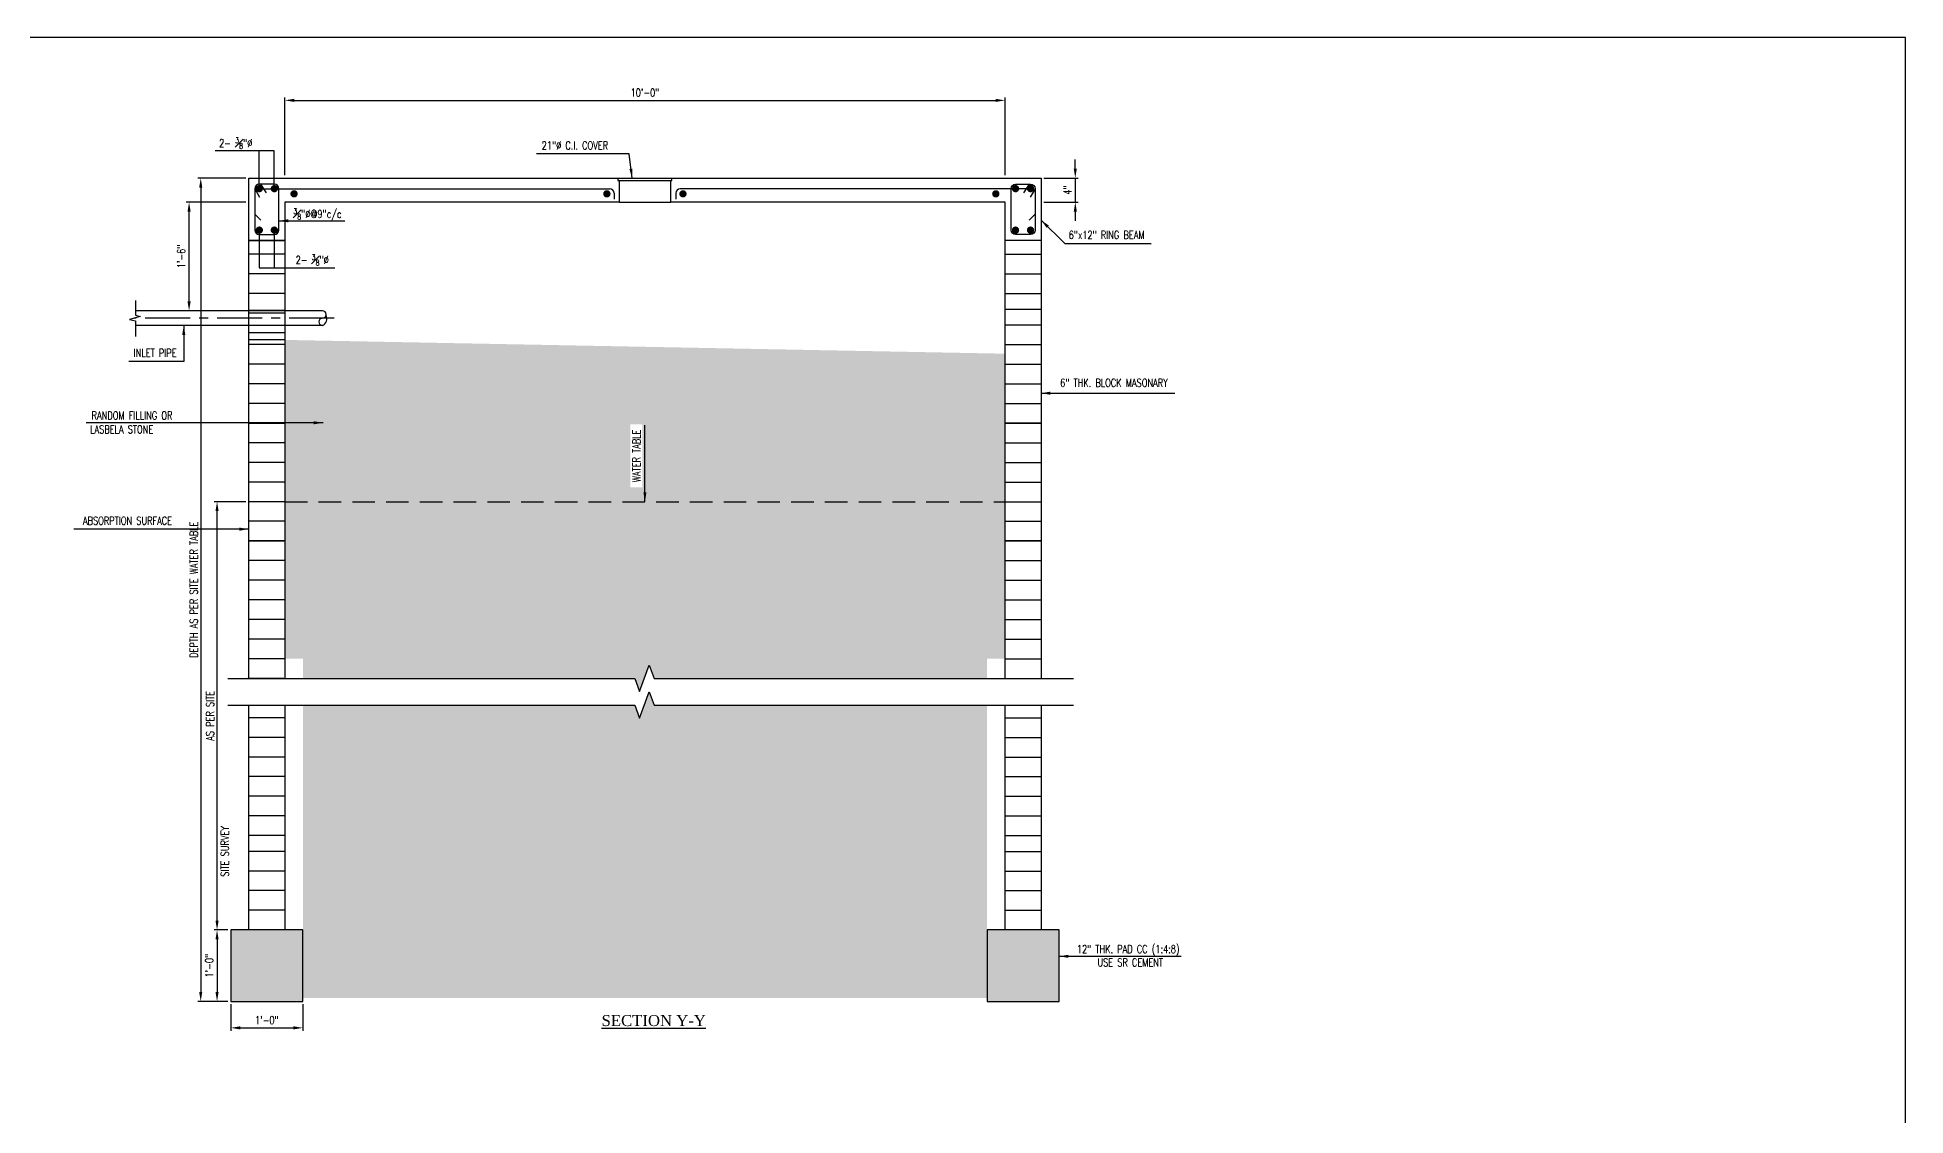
# Model space of a CAD drawing. Extents: x 646443 to 647667, y -185387 to -183933.
# Drawn here: x 647355.9 to 647667.2, y -184243.4 to -184063.7 of the extents above; entities that cross this region are included whole.
import ezdxf

# ---------------------------------------------------------------- set-up
doc = ezdxf.new("R2010")
doc.units = 0
doc.header["$LTSCALE"] = 20
doc.header["$MEASUREMENT"] = 0
doc.header["$PDMODE"] = 32
doc.linetypes.add('CENTER', pattern=[2, 1.25, -0.25, 0.25, -0.25])
doc.linetypes.add('HIDDEN', pattern=[0.375, 0.25, -0.125])
doc.layers.get('DEFPOINTS').update_dxf_attribs({"linetype": 'CONTINUOUS'})
for name, color, linetype in [('A-TYP-ARROW', 1, 'CONTINUOUS'), ('A-TYP-ELEVATION', 3, 'CONTINUOUS'), ('A-TYP-H-TEXT', 2, 'CONTINUOUS'), ('A-TYP-SECTION', 5, 'CONTINUOUS'), ('A-TYP-ST-Hatch', 8, 'CONTINUOUS'), ('BLOCK', 4, 'CONTINUOUS'), ('COL', 6, 'CONTINUOUS'), ('DIM', 1, 'CONTINUOUS'), ('HATCH', 251, 'CONTINUOUS'), ('S-BB', 6, 'CONTINUOUS'), ('Sewer Pipe', 10, 'CONTINUOUS'), ('Wall', 4, 'CONTINUOUS')]:
    doc.layers.add(name, color=color, linetype=linetype)
doc.styles.add('HADINGS', font='times.ttf')
doc.styles.add('rizwan', font='romans.shx', dxfattribs={"width": 0.75})
doc.dimstyles.new('STYLE-64', dxfattribs={"dimscale": 64, "dimtxt": 0.09375, "dimasz": 0.09375, "dimexe": 0.0625, "dimexo": 0.0625, "dimgap": 0.03125, "dimtad": 1, "dimzin": 3, "dimdsep": 46, "dimlunit": 4, "dimtxsty": 'rizwan', "dimcen": 0.125, "dimdle": 4, "dimclrd": 1, "dimclre": 1, "dimclrt": 2, "dimadec": 0, "dimazin": 0, "dimtfac": 0.5, "dimtix": 1, "dimtmove": 2, "dimatfit": 3, "dimfxl": 0, "dimfrac": 1, "dimtolj": 1, "dimtzin": 3, "dimarcsym": 0})

# ---------------------------------------------------------------- blocks, each defined once
blk = doc.blocks.new('*D76')
at = {"layer": 'DEFPOINTS', "color": 0, "ltscale": 1.5, "transparency": 16777216}
for p in [(647385.81, -184141.06), (647391.1, -184141.06), (647388.1, -184212.42)]:
    blk.add_point(p, dxfattribs=at)
at = {"layer": 'DIM', "color": 1, "lineweight": -2, "ltscale": 1.5, "transparency": 16777216}
for p, q in [((647390.62, -184141.06), (647385.33, -184141.06)), ((647385.81, -184210.86), (647385.81, -184142.62)), ((647387.62, -184212.42), (647385.33, -184212.42))]:
    blk.add_line(p, q, dxfattribs=at)
at = {"layer": 'DIM', "color": 1, "ltscale": 1.5, "transparency": 16777216}
for points in [[(647385.55, -184142.62), (647386.07, -184142.62), (647385.81, -184141.06)], [(647385.55, -184210.86), (647386.07, -184210.86), (647385.81, -184212.42)]]:
    blk.add_solid(points, dxfattribs=at)
at = {"layer": 'DIM', "color": 2, "ltscale": 1.5, "transparency": 16777216, "insert": (647384.64, -184176.74), "char_height": 1.3333, "attachment_point": 5, "rotation": 90, "style": 'rizwan'}
blk.add_mtext('\\A1;AS PER SITE', dxfattribs=at)
blk = doc.blocks.new('*D77')
at = {"layer": 'DEFPOINTS', "color": 0, "ltscale": 1.5, "transparency": 16777216}
for p in [(647388.1, -184212.42), (647385.81, -184224.33), (647388.1, -184224.33)]:
    blk.add_point(p, dxfattribs=at)
at = {"layer": 'DIM', "color": 1, "lineweight": -2, "ltscale": 1.5, "transparency": 16777216}
for p, q in [((647387.62, -184212.42), (647385.33, -184212.42)), ((647385.81, -184213.99), (647385.81, -184222.77)), ((647387.62, -184224.33), (647385.33, -184224.33))]:
    blk.add_line(p, q, dxfattribs=at)
at = {"layer": 'DIM', "color": 1, "ltscale": 1.5, "transparency": 16777216}
for points in [[(647385.55, -184213.99), (647386.07, -184213.99), (647385.81, -184212.42)], [(647385.55, -184222.77), (647386.07, -184222.77), (647385.81, -184224.33)]]:
    blk.add_solid(points, dxfattribs=at)
at = {"layer": 'DIM', "color": 2, "ltscale": 1.5, "transparency": 16777216, "insert": (647384.52, -184218.38), "char_height": 1.333, "attachment_point": 5, "rotation": 90, "style": 'rizwan'}
blk.add_mtext('\\A1;1\'-0"', dxfattribs=at)
blk = doc.blocks.new('*D78')
at = {"layer": 'DEFPOINTS', "color": 0, "ltscale": 1.5, "transparency": 16777216}
for p in [(647391.1, -184087.15), (647383.09, -184224.33), (647388.1, -184224.33)]:
    blk.add_point(p, dxfattribs=at)
at = {"layer": 'DIM', "color": 1, "lineweight": -2, "ltscale": 1.5, "transparency": 16777216}
for p, q in [((647390.62, -184087.15), (647382.61, -184087.15)), ((647383.09, -184088.72), (647383.09, -184222.77)), ((647387.62, -184224.33), (647382.61, -184224.33))]:
    blk.add_line(p, q, dxfattribs=at)
at = {"layer": 'DIM', "color": 1, "ltscale": 1.5, "transparency": 16777216}
for points in [[(647382.83, -184088.72), (647383.35, -184088.72), (647383.09, -184087.15)], [(647382.83, -184222.77), (647383.35, -184222.77), (647383.09, -184224.33)]]:
    blk.add_solid(points, dxfattribs=at)
at = {"layer": 'DIM', "color": 2, "ltscale": 1.5, "transparency": 16777216, "insert": (647381.92, -184155.74), "char_height": 1.3333, "attachment_point": 5, "rotation": 90, "style": 'rizwan'}
blk.add_mtext('\\A1;DEPTH AS PER SITE WATER TABLE', dxfattribs=at)
blk = doc.blocks.new('*D79')
at = {"layer": 'DEFPOINTS', "color": 0, "ltscale": 1.5, "transparency": 16777216}
for p in [(647381.15, -184091.15), (647391.1, -184091.15), (647383.09, -184109.24)]:
    blk.add_point(p, dxfattribs=at)
at = {"layer": 'DIM', "color": 1, "lineweight": -2, "ltscale": 1.5, "transparency": 16777216}
for p, q in [((647390.62, -184091.15), (647380.67, -184091.15)), ((647381.15, -184107.68), (647381.15, -184092.72)), ((647382.61, -184109.24), (647380.67, -184109.24))]:
    blk.add_line(p, q, dxfattribs=at)
at = {"layer": 'DIM', "color": 1, "ltscale": 1.5, "transparency": 16777216}
for points in [[(647380.89, -184092.72), (647381.41, -184092.72), (647381.15, -184091.15)], [(647380.89, -184107.68), (647381.41, -184107.68), (647381.15, -184109.24)]]:
    blk.add_solid(points, dxfattribs=at)
at = {"layer": 'DIM', "color": 2, "ltscale": 1.5, "transparency": 16777216, "insert": (647379.85, -184100.2), "char_height": 1.333, "attachment_point": 5, "rotation": 90, "style": 'rizwan'}
blk.add_mtext('\\A1;1\'-6"', dxfattribs=at)
blk = doc.blocks.new('*D81')
at = {"layer": 'DEFPOINTS', "color": 0, "ltscale": 1.5, "transparency": 16777216}
for p in [(647388.1, -184224.33), (647400.1, -184224.33), (647400.1, -184228.74)]:
    blk.add_point(p, dxfattribs=at)
at = {"layer": 'DIM', "color": 1, "lineweight": -2, "ltscale": 1.5, "transparency": 16777216}
for p, q in [((647388.1, -184224.81), (647388.1, -184229.22)), ((647400.1, -184224.81), (647400.1, -184229.22)), ((647389.67, -184228.74), (647398.54, -184228.74))]:
    blk.add_line(p, q, dxfattribs=at)
at = {"layer": 'DIM', "color": 1, "ltscale": 1.5, "transparency": 16777216}
for points in [[(647389.67, -184228.48), (647389.67, -184229), (647388.1, -184228.74)], [(647398.54, -184228.48), (647398.54, -184229), (647400.1, -184228.74)]]:
    blk.add_solid(points, dxfattribs=at)
at = {"layer": 'DIM', "color": 2, "ltscale": 1.5, "transparency": 16777216, "insert": (647394.1, -184227.45), "char_height": 1.333, "attachment_point": 5, "style": 'rizwan'}
blk.add_mtext('\\A1;1\'-0"', dxfattribs=at)
blk = doc.blocks.new('*D82')
at = {"layer": 'DEFPOINTS', "color": 0, "ltscale": 1.5, "transparency": 16777216}
for p in [(647523.1, -184087.14), (647523.1, -184091.14), (647528.81, -184091.14)]:
    blk.add_point(p, dxfattribs=at)
at = {"layer": 'DIM', "color": 1, "lineweight": -2, "ltscale": 1.5, "transparency": 16777216}
for p, q in [((647528.81, -184085.58), (647528.81, -184084.02)), ((647523.58, -184087.14), (647529.29, -184087.14)), ((647528.81, -184087.14), (647528.81, -184091.14)), ((647523.58, -184091.14), (647529.29, -184091.14)), ((647528.81, -184092.71), (647528.81, -184094.27))]:
    blk.add_line(p, q, dxfattribs=at)
at = {"layer": 'DIM', "color": 1, "ltscale": 1.5, "transparency": 16777216}
for points in [[(647528.55, -184085.58), (647529.07, -184085.58), (647528.81, -184087.14)], [(647528.55, -184092.71), (647529.07, -184092.71), (647528.81, -184091.14)]]:
    blk.add_solid(points, dxfattribs=at)
at = {"layer": 'DIM', "color": 2, "ltscale": 1.5, "transparency": 16777216, "insert": (647527.51, -184089.14), "char_height": 1.333, "attachment_point": 5, "rotation": 90, "style": 'rizwan'}
blk.add_mtext('\\A1;4"', dxfattribs=at)
blk = doc.blocks.new('*D108')
at = {"layer": 'DEFPOINTS', "color": 0, "ltscale": 1.5, "transparency": 16777216}
for p in [(647517.1, -184074.19), (647397.1, -184087.15), (647517.1, -184087.14)]:
    blk.add_point(p, dxfattribs=at)
at = {"layer": 'DIM', "color": 1, "lineweight": -2, "ltscale": 1.5, "transparency": 16777216}
for p, q in [((647397.1, -184086.67), (647397.1, -184073.71)), ((647398.67, -184074.19), (647515.54, -184074.19)), ((647517.1, -184086.66), (647517.1, -184073.71))]:
    blk.add_line(p, q, dxfattribs=at)
at = {"layer": 'DIM', "color": 1, "ltscale": 1.5, "transparency": 16777216}
for points in [[(647398.67, -184073.93), (647398.67, -184074.45), (647397.1, -184074.19)], [(647515.54, -184073.93), (647515.54, -184074.45), (647517.1, -184074.19)]]:
    blk.add_solid(points, dxfattribs=at)
at = {"layer": 'DIM', "color": 2, "ltscale": 1.5, "transparency": 16777216, "insert": (647457.1, -184072.9), "char_height": 1.333, "attachment_point": 5, "style": 'rizwan'}
blk.add_mtext('\\A1;10\'-0"', dxfattribs=at)

msp = doc.modelspace()

# ---------------------------------------------------------------- hatches: boundary and pattern name
at = {"layer": 'A-TYP-ST-Hatch', "linetype": 'Continuous', "ltscale": 1.5}
h = msp.add_hatch(dxfattribs=at)
h.set_pattern_fill('AR-CONC', color=256, scale=0.409091, style=0)
h.set_pattern_definition([(50, (1374097.0262, 214564.5677), (2.934246208, -0.25671328), [0.306818182, -3.375000008]), (355, (1374097.0262, 214564.5677), (-0.567619093, 3.077149645), [0.245454546, -2.700000006]), (100.45144446, (1374097.2707, 214564.5463), (2.3666271055, 2.820436333), [0.260755331, -2.868308646]), (46.1842, (1374097.0262, 214565.386), (4.365987272, -0.677124332), [0.460227274, -5.062500011]), (96.6356355, (1374097.39, 214565.3295), (3.82361706, 3.985030648), [0.391133218, -4.302465391]), (351.184164, (1374097.026, 214565.386), (3.823617056, 3.985030646), [0.36818182, -4.050000013]), (21, (1374097.4353, 214565.1813), (2.4418924914, -1.647077284), [0.306818182, -3.375000008]), (326, (1374097.4353, 214565.1813), (0.995380906, 2.966522918), [0.245454546, -2.700000006]), (71.45144474, (1374097.6388, 214565.044), (3.437273367, 1.319445628), [0.260755323, -2.868308646]), (37.5, (1374097.0262, 214564.5677), (0.0497448628, 1.361838496), [0, -2.6672727332, 0, -2.740909097, 0, -2.7102272788]), (7.5, (1374097.0262, 214564.5677), (1.0761935647, 1.6135024613), [0, -1.5627272762, 0, -2.6059090967, 0, -1.0329545477]), (327.5, (1374096.1139, 214564.5677), (2.1838190619, -0.09226993), [0, -1.022727275, 0, -3.190909098, 0, -4.2340909185]), (317.5, (1374095.7048, 214564.5677), (2.385761607, 0.409520383), [0, -1.3295454575, 0, -2.119090914, 0, -3.0068181885])])
h.paths.add_polyline_path([(647526.10326, -184212.42378), (647479.76235, -184212.42378), (647514.10326, -184212.42378), (647514.10326, -184224.33287), (647479.76235, -184224.33287), (647526.10326, -184224.33287)])
h.paths.add_polyline_path([(647400.10326, -184224.33287), (647400.10326, -184212.42378), (647388.10326, -184212.42378), (647388.10326, -184224.33287)])
at = {"layer": 'HATCH'}
h = msp.add_hatch(dxfattribs=at)
h.set_pattern_fill('GRAVEL', color=9, scale=10)
h.set_pattern_definition([(228.0128, (647467.5904, -184161.5521), (-80, -90), [1.34536, -133.1909]), (184.96974, (647466.6904, -184162.5521), (120, 10), [2.30868, -228.55925]), (132.51045, (647464.3904, -184162.7521), (100, -110), [1.62788, -161.16033]), (267.2737, (647460.4904, -184165.2521), (10, 200), [2.10238, -208.13558]), (292.83365, (647460.3904, -184167.3521), (-50, 120), [2.06155, -204.09373]), (357.2737, (647461.1904, -184169.2521), (-200, 10), [2.10238, -208.13558]), (37.69424, (647463.2904, -184169.3521), (-130, -100), [2.7803, -275.24849]), (72.25533, (647465.4904, -184167.6521), (70, 220), [2.62488, -259.86321]), (121.42957, (647466.2904, -184165.1521), (-80, 130), [2.1095, -208.84073]), (175.2364, (647465.1904, -184163.3521), (110, -10), [2.4083, -118.00763]), (222.39744, (647462.7904, -184163.1521), (-120, -110), [3.11448, -308.33375]), (138.8141, (647470.3904, -184165.3521), (-70, 60), [1.063, -105.23845]), (171.46923, (647469.5904, -184164.6521), (130, -20), [2.02237, -200.2151]), (225, (647467.5904, -184164.352), (-1e-15, -10), [1.4142, -12.7279]), (203.1986, (647466.8904, -184163.1521), (50, 20), [0.7616, -75.39615]), (291.8014, (647466.1904, -184163.4521), (-10, 30), [1.077, -52.7746]), (30.9638, (647466.5904, -184164.4521), (30, 20), [1.7493, -56.5602]), (161.565, (647468.0904, -184163.552), (20, -10), [1.2649, -30.3579]), (16.38954, (647460.3904, -184163.4521), (100, 30), [1.772, -175.42845]), (70.3462, (647462.0904, -184162.9521), (-40, -110), [1.4866, -147.17408]), (293.1986, (647468.0904, -184161.5521), (-20, 50), [1.52315, -74.6346]), (343.61046, (647468.6904, -184162.9521), (-100, 30), [1.772, -175.42845]), (339.444, (647460.3904, -184169.6521), (-50, 20), [1.7088, -83.73124]), (294.7751, (647461.9904, -184170.2521), (-50, 110), [1.4318, -141.74643]), (66.8014, (647468.1904, -184171.5521), (20, 50), [1.52315, -74.6346]), (17.354, (647468.7904, -184170.1521), (-130, -40), [1.6763, -165.95424]), (69.444, (647463.2904, -184171.5521), (-20, -50), [0.8544, -84.58564]), (101.31, (647467.5904, -184171.5521), (-10, 40), [0.5099, -50.4803]), (165.9638, (647467.4904, -184171.052), (30, -10), [2.06155, -39.1695]), (186.009, (647465.4904, -184170.5521), (100, 10), [1.9105, -189.13923]), (303.69, (647466.5904, -184165.352), (-10, 20), [1.4422, -34.6133]), (353.15723, (647467.3904, -184166.5521), (170, -20), [2.51794, -249.27563]), (60.9454, (647469.8904, -184166.8521), (-40, -70), [1.02956, -101.92674]), (90, (647470.39, -184165.952), (-10, 10), [0.6, -9.4]), (120.2564, (647465.2904, -184170.2521), (40, -70), [1.38924, -137.5352]), (48.0128, (647464.5904, -184169.0521), (80, 90), [2.6907, -131.8455]), (0, (647466.39, -184167.052), (10, 10), [2.6, -7.4]), (325.30485, (647468.9904, -184167.0521), (100, -70), [1.58114, -156.53274]), (254.0546, (647470.2904, -184167.9521), (-10, -40), [1.456, -71.3451]), (207.646, (647469.8904, -184169.3521), (-190, -100), [2.37065, -234.69474]), (175.4261, (647467.7904, -184170.4521), (-130, 10), [2.508, -248.29073])])
h.paths.add_polyline_path([(647517.10326, -184116.40261), (647397.10326, -184114.10744), (647397.10326, -184141.06142), (647517.10326, -184141.06198)])
h.paths.add_polyline_path([(647517.10326, -184141.06198), (647397.10326, -184141.06142), (647397.10326, -184167.2438), (647517.10326, -184167.2438)])
h.paths.add_polyline_path([(647456.69267, -184138.66275), (647456.69267, -184128.18656), (647454.69267, -184128.18656), (647454.69267, -184138.66275)], flags=16)
h.paths.add_polyline_path([(647514.10326, -184174.96054), (647458.62375, -184174.96054), (647457.82375, -184172.76255), (647456.22375, -184177.15852), (647455.42375, -184174.96054), (647400.10326, -184174.96054), (647400.10326, -184223.75328), (647514.10326, -184223.75328)])
h.paths.add_polyline_path([(647458.62375, -184170.51653), (647514.10326, -184170.51653), (647514.10326, -184167.2438), (647400.10326, -184167.2438), (647400.10326, -184170.51653), (647455.42375, -184170.51653), (647456.22375, -184172.71451), (647457.82375, -184168.31854)])

# ---------------------------------------------------------------- linework, layer by layer
at = {"layer": 'A-TYP-ARROW'}
for points in [[(647403.38574, -184109.2438), (647372.19747, -184109.2438)], [(647403.38574, -184111.69834), (647372.19747, -184111.69834)]]:
    msp.add_lwpolyline(points, dxfattribs=at)
for centre, radius, start, end in [((647403.38662, -184109.85744), 0.61364, 270.0830028, 90.0830028), ((647402.86615, -184110.56397), 1.2492, 294.7578262, 26.6532915), ((647403.3884, -184111.08471), 0.61364, 90.0830028, 270.0830028)]:
    msp.add_arc(centre, radius, start, end, dxfattribs=at)
at = {"layer": 'A-TYP-ELEVATION'}
for points in [[(647452.60326, -184087.15289), (647461.60326, -184087.15289)], [(647452.80781, -184087.56198), (647461.39872, -184087.56198)], [(647452.80781, -184091.15289), (647461.39872, -184091.15289)]]:
    msp.add_lwpolyline(points, dxfattribs=at)
at = {"layer": 'A-TYP-ELEVATION', "color": 1, "linetype": 'HIDDEN', "ltscale": 0.75}
msp.add_lwpolyline([(647397.10326, -184141.06142), (647517.10326, -184141.06198)], dxfattribs=at)
at = {"layer": 'A-TYP-ELEVATION', "color": 1, "linetype": 'Continuous', "ltscale": 0.75}
for points in [[(647387.63124, -184170.51653), (647455.42375, -184170.51653), (647456.22375, -184172.71451), (647457.82375, -184168.31854), (647458.62375, -184170.51653), (647528.51189, -184170.51653)], [(647387.63124, -184174.96054), (647455.42375, -184174.96054), (647456.22375, -184177.15852), (647457.82375, -184172.76255), (647458.62375, -184174.96054), (647528.51189, -184174.96054)]]:
    msp.add_lwpolyline(points, dxfattribs=at)
at = {"layer": 'A-TYP-SECTION'}
for p, q in [((647517.10326, -184127.97107), (647523.10326, -184127.97107)), ((647517.10326, -184147.60744), (647523.10326, -184147.60744))]:
    msp.add_line(p, q, dxfattribs=at)
at = {"layer": 'A-TYP-SECTION', "color": 1}
for p, q in [((647388.10326, -184212.42378), (647388.10326, -184224.33287)), ((647398.48963, -184212.42378), (647388.10326, -184212.42378)), ((647400.10326, -184212.42378), (647398.48963, -184212.42378)), ((647400.10326, -184224.33287), (647400.10326, -184212.42378)), ((647514.10326, -184212.42378), (647514.10326, -184224.33287)), ((647524.48963, -184212.42378), (647514.10326, -184212.42378)), ((647523.10326, -184212.42378), (647517.10326, -184212.42378)), ((647526.10326, -184212.42378), (647524.48963, -184212.42378)), ((647526.10326, -184224.33287), (647526.10326, -184212.42378)), ((647388.10326, -184224.33287), (647398.48963, -184224.33287)), ((647398.48963, -184224.33287), (647400.10326, -184224.33287)), ((647514.10326, -184224.33287), (647524.48963, -184224.33287)), ((647524.48963, -184224.33287), (647526.10326, -184224.33287))]:
    msp.add_line(p, q, dxfattribs=at)
at = {"layer": 'A-TYP-ST-Hatch', "linetype": 'Continuous', "ltscale": 1.5}
for points in [[(647397.10326, -184099.83471), (647391.10326, -184099.83471)], [(647517.10326, -184099.83471), (647523.10326, -184099.83471)], [(647397.10326, -184103.10744), (647391.10326, -184103.10744)], [(647517.10326, -184103.10744), (647523.10326, -184103.10744)], [(647397.10326, -184106.38016), (647391.10326, -184106.38016)], [(647517.10326, -184106.38016), (647523.10326, -184106.38016)], [(647397.10326, -184109.19834), (647391.10326, -184109.19834)], [(647397.10326, -184109.65289), (647391.10326, -184109.65289)], [(647517.10326, -184108.97101), (647523.10326, -184108.97101)], [(647397.10326, -184112.92562), (647391.10326, -184112.92562)], [(647517.10326, -184111.60744), (647523.10326, -184111.60744)], [(647397.10326, -184114.10744), (647391.10326, -184114.10744)], [(647397.10326, -184114.88016), (647391.10326, -184114.88016)], [(647517.10326, -184114.88016), (647523.10326, -184114.88016)], [(647397.10326, -184118.15289), (647391.10326, -184118.15289)], [(647517.10326, -184118.15289), (647523.10326, -184118.15289)], [(647397.10326, -184121.42562), (647391.10326, -184121.42562)], [(647517.10326, -184121.42562), (647523.10326, -184121.42562)], [(647397.10326, -184124.69834), (647391.10326, -184124.69834)], [(647517.10326, -184124.69834), (647523.10326, -184124.69834)], [(647397.10326, -184131.2438), (647391.10326, -184131.2438)], [(647517.10326, -184131.2438), (647523.10326, -184131.2438)], [(647397.10326, -184134.51653), (647391.10326, -184134.51653)], [(647517.10326, -184134.51653), (647523.10326, -184134.51653)], [(647397.10326, -184137.78925), (647391.10326, -184137.78925)], [(647517.10326, -184137.78925), (647523.10326, -184137.78925)], [(647397.10326, -184141.06198), (647391.10326, -184141.06198)], [(647517.10326, -184141.06198), (647523.10326, -184141.06198)], [(647397.10326, -184144.33471), (647391.10326, -184144.33471)], [(647517.10326, -184144.33471), (647523.10326, -184144.33471)], [(647397.10326, -184150.88016), (647391.10326, -184150.88016)], [(647517.10326, -184150.88016), (647523.10326, -184150.88016)], [(647397.10326, -184154.15289), (647391.10326, -184154.15289)], [(647517.10326, -184154.15289), (647523.10326, -184154.15289)], [(647397.10326, -184157.42562), (647391.10326, -184157.42562)], [(647517.10326, -184157.42562), (647523.10326, -184157.42562)], [(647397.06351, -184160.69834), (647391.06351, -184160.69834)], [(647517.10326, -184160.69834), (647523.10326, -184160.69834)], [(647397.02375, -184163.97107), (647391.02375, -184163.97107)], [(647517.10326, -184163.97107), (647523.10326, -184163.97107)], [(647396.984, -184167.2438), (647390.984, -184167.2438)], [(647517.10326, -184167.2438), (647523.10326, -184167.2438)], [(647396.94424, -184170.51653), (647390.94424, -184170.51653)], [(647517.10326, -184170.51653), (647523.10326, -184170.51653)], [(647397.10326, -184177.06198), (647391.10326, -184177.06198)], [(647517.10326, -184177.06198), (647523.10326, -184177.06198)], [(647397.10326, -184180.33471), (647391.10326, -184180.33471)], [(647517.10326, -184180.33471), (647523.10326, -184180.33471)], [(647397.10326, -184183.60744), (647391.10326, -184183.60744)], [(647517.10326, -184183.60744), (647523.10326, -184183.60744)], [(647397.10326, -184186.88016), (647391.10326, -184186.88016)], [(647517.10326, -184186.88016), (647523.10326, -184186.88016)], [(647397.10326, -184190.15289), (647391.10326, -184190.15289)], [(647517.10326, -184190.15289), (647523.10326, -184190.15289)], [(647397.10326, -184193.42562), (647391.10326, -184193.42562)], [(647517.10326, -184193.42562), (647523.10326, -184193.42562)], [(647397.10326, -184196.69834), (647391.10326, -184196.69834)], [(647517.10326, -184196.69834), (647523.10326, -184196.69834)], [(647397.10326, -184199.33287), (647391.10326, -184199.33287)], [(647517.10326, -184199.33287), (647523.10326, -184199.33287)], [(647397.10326, -184202.60559), (647391.10326, -184202.60559)], [(647517.10326, -184202.60559), (647523.10326, -184202.60559)], [(647397.10326, -184205.87832), (647391.10326, -184205.87832)], [(647517.10326, -184205.87832), (647523.10326, -184205.87832)], [(647397.10326, -184209.15105), (647391.10326, -184209.15105)], [(647517.10326, -184209.15105), (647523.10326, -184209.15105)]]:
    msp.add_lwpolyline(points, dxfattribs=at)
at = {"layer": 'BLOCK', "color": 2}
for p, q in [((647523.10326, -184091.14406), (647523.10326, -184091.14406)), ((647517.10326, -184108.33471), (647517.10326, -184093.60744)), ((647523.10326, -184093.60744), (647523.10326, -184108.33471)), ((647517.10326, -184127.97107), (647517.10326, -184108.33471)), ((647523.10326, -184108.33471), (647523.10326, -184127.97107)), ((647523.10326, -184127.97107), (647517.10326, -184127.97107)), ((647517.10326, -184147.60744), (647517.10326, -184127.97107)), ((647523.10326, -184127.97107), (647523.10326, -184147.60744)), ((647523.10326, -184147.60744), (647517.10326, -184147.60744)), ((647517.10326, -184170.51653), (647517.10326, -184147.60744)), ((647523.10326, -184147.60744), (647523.10326, -184170.51653)), ((647517.10326, -184212.42378), (647517.10326, -184174.96054)), ((647523.10326, -184174.96054), (647523.10326, -184212.42378))]:
    msp.add_line(p, q, dxfattribs=at)
for points in [[(647391.10326, -184091.15289), (647391.10326, -184091.15289), (647391.10326, -184087.15289), (647452.60326, -184087.15289), (647452.60326, -184087.56198), (647452.80781, -184087.56198), (647452.80781, -184091.15289), (647397.10326, -184091.15289)], [(647461.39872, -184087.56198), (647461.60326, -184087.56198), (647461.60326, -184087.15289), (647523.10326, -184087.14406), (647523.10326, -184091.14406)], [(647517.10326, -184091.14715), (647461.39872, -184091.15289), (647461.39872, -184087.56198)], [(647397.10326, -184091.15289), (647397.10326, -184097.56198), (647391.10326, -184097.56198), (647391.10326, -184091.15289)], [(647523.10326, -184091.15289), (647523.10326, -184097.56198), (647517.10326, -184097.56198), (647517.10326, -184091.15289)], [(647391.10326, -184108.33471), (647391.10326, -184097.56198), (647397.10326, -184097.56198), (647397.10326, -184108.33471)], [(647397.10326, -184108.33471), (647397.10326, -184127.97107), (647391.10326, -184127.97107), (647391.10326, -184108.33471)], [(647391.10326, -184170.51653), (647391.10326, -184147.60744), (647397.10326, -184147.60744), (647397.10326, -184170.51653)], [(647397.10326, -184174.96054), (647397.10326, -184212.42378), (647391.10326, -184212.42378), (647391.10326, -184174.96054)]]:
    msp.add_lwpolyline(points, dxfattribs=at)
msp.add_lwpolyline([(647391.10326, -184127.97107), (647397.10326, -184127.97107), (647397.10326, -184147.60744), (647391.10326, -184147.60744)], close=True, dxfattribs=at)
at = {"layer": 'COL'}
for p, q in [((647393.06128, -184088.15289), (647394.00653, -184089.60719)), ((647521.14525, -184088.15289), (647520.2, -184089.60719)), ((647392.10326, -184088.90289), (647392.90585, -184090.31927)), ((647392.85326, -184088.92228), (647451.2054, -184088.92228)), ((647451.9554, -184089.67228), (647451.9554, -184090.63448)), ((647462.25113, -184089.67228), (647462.25113, -184090.63448)), ((647521.35326, -184088.92228), (647463.00113, -184088.92228)), ((647522.10326, -184088.90289), (647521.30067, -184090.31927)), ((647522.10326, -184090.17272), (647522.10326, -184093.14636)), ((647393.10326, -184094.14636), (647392.10326, -184093.14636)), ((647521.10326, -184094.14636), (647522.10326, -184093.14636))]:
    msp.add_line(p, q, dxfattribs=at)
for points in [[(647392.85326, -184096.56198), (647395.35326, -184096.56198, 0.414213562), (647396.10326, -184095.81198), (647396.10326, -184088.90289, 0.414213562), (647395.35326, -184088.15289), (647392.85326, -184088.15289, 0.414213562), (647392.10326, -184088.90289), (647392.10326, -184095.81198, 0.414213562)], [(647521.35326, -184096.56198), (647518.85326, -184096.56198, -0.414213562), (647518.10326, -184095.81198), (647518.10326, -184088.90289, -0.414213562), (647518.85326, -184088.15289), (647521.35326, -184088.15289, -0.414213562), (647522.10326, -184088.90289), (647522.10326, -184095.81198, -0.414213562)]]:
    msp.add_lwpolyline(points, format="xyb", close=True, dxfattribs=at)
for centre, start, end in [((647451.2054, -184089.67228), 0, 90), ((647463.00113, -184089.67228), 90, 180)]:
    msp.add_arc(centre, 0.75, start, end, dxfattribs=at)
at = {"layer": 'DEFPOINTS'}
msp.add_lwpolyline([(646443.46119, -185386.84809), (647667.16213, -185386.84809), (647667.16213, -184063.6904), (646443.46119, -184063.6904)], close=True, dxfattribs=at)
at = {"layer": 'DIM', "ltscale": 1.5}
for p, q in [((647395.35326, -184082.619), (647385.48561, -184082.619)), ((647392.85326, -184088.90289), (647392.85326, -184082.619)), ((647395.35326, -184088.90289), (647395.35326, -184082.619))]:
    msp.add_line(p, q, dxfattribs=at)
for points in [[(647392.85326, -184095.81198), (647392.85326, -184102.09296), (647405.43064, -184102.09296)], [(647395.35326, -184095.81198), (647395.35326, -184102.09296)]]:
    msp.add_lwpolyline(points, dxfattribs=at)
at = {"layer": 'S-BB', "const_width": 0.6075}
for points in [[(647392.85326, -184089.20664, -1), (647392.85326, -184088.59914, -1)], [(647395.35326, -184089.20664, -1), (647395.35326, -184088.59914, -1)], [(647518.85326, -184089.20664, 1), (647518.85326, -184088.59914, 1)], [(647521.35326, -184089.20664, 1), (647521.35326, -184088.59914, 1)], [(647398.64062, -184089.46044, 1), (647398.64062, -184090.06794, 1)], [(647450.76367, -184089.46044, 1), (647450.76367, -184090.06794, 1)], [(647463.44286, -184089.46044, -1), (647463.44286, -184090.06794, -1)], [(647515.56591, -184089.46044, -1), (647515.56591, -184090.06794, -1)], [(647392.85326, -184096.11573, -1), (647392.85326, -184095.50823, -1)], [(647395.35326, -184096.11573, -1), (647395.35326, -184095.50823, -1)], [(647518.85326, -184096.11573, 1), (647518.85326, -184095.50823, 1)], [(647521.35326, -184096.11573, 1), (647521.35326, -184095.50823, 1)]]:
    msp.add_lwpolyline(points, format="xyb", close=True, dxfattribs=at)
at = {"layer": 'Sewer Pipe', "color": 8, "linetype": 'CENTER', "ltscale": 0.3}
msp.add_lwpolyline([(647405.33711, -184110.47107), (647371.98291, -184110.47107)], dxfattribs=at)
at = {"layer": 'Wall', "color": 1}
msp.add_lwpolyline([(647372.19747, -184107.52184), (647372.19747, -184109.99883), (647372.97975, -184110.22671), (647371.21861, -184110.71859), (647372.19747, -184110.93981), (647372.19747, -184113.52184)], dxfattribs=at)

# ---------------------------------------------------------------- texts
at = {"layer": 'A-TYP-H-TEXT', "color": 3, "style": 'HADINGS'}
msp.add_text('%%USECTION Y-Y', height=1.8409091, dxfattribs=at).set_placement((647449.88174, -184228.44012))
at = {"layer": 'DIM', "color": 2, "ltscale": 1.5, "width": 23.7748978, "attachment_point": 5, "style": 'rizwan'}
for s, insert, char_height in [('\\A1;2- {\\H0.7x;\\S3#8;}"%%C', (647388.92577, -184081.31507), 1.3333333), ('{\\W0.75;21"%%C C.I. COVER}', (647445.43116, -184081.70184), 1.3333333), ('\\A1;{\\H0.7x;\\S3#8;}"%%C@9"c/c', (647402.53027, -184093.20985), 1.3333333), ('\\A1;2- {\\H0.7x;\\S3#8;}"%%C', (647401.67147, -184100.78902), 1.3333333), ('INLET PIPE', (647375.48993, -184116.28596), 1.333333), ('LASBELA STONE', (647369.9201, -184129.01148), 1.3333333), ('RANDOM FILLING OR', (647371.63954, -184126.70055), 1.3333333), ('ABSORPTION SURFACE', (647370.88881, -184144.23239), 1.3333333)]:
    msp.add_mtext(s, dxfattribs=dict(at, insert=insert, char_height=char_height))
at = {"layer": 'DIM', "color": 2, "ltscale": 1.5, "char_height": 1.3333333, "attachment_point": 5, "style": 'rizwan'}
for s, insert in [('\\A1;6"x12" RING BEAM', (647534.02822, -184096.6141)), ('6" THK. BLOCK MASONARY', (647535.25255, -184121.25522)), ('12" THK. PAD CC (1:4:8)\\P USE SR CEMENT', (647537.62595, -184216.72503))]:
    msp.add_mtext(s, dxfattribs=dict(at, insert=insert))
at = {"layer": 'DIM', "color": 2, "ltscale": 1.5, "insert": (647455.69267, -184133.42466), "char_height": 1.3333333, "width": 23.7748978, "attachment_point": 5, "rotation": 90, "style": 'rizwan'}
msp.add_mtext('WATER TABLE', dxfattribs=at)
at = {"layer": 'DIM', "color": 2, "ltscale": 1.5, "insert": (647387.10326, -184199.33287), "char_height": 1.3333333, "attachment_point": 5, "rotation": 90, "style": 'rizwan'}
msp.add_mtext('\\A1;SITE SURVEY', dxfattribs=at)

# ---------------------------------------------------------------- dimensions: what is measured, and where the dimension line sits
at = {"layer": 'DIM', "ltscale": 1.5}
for base, p1, p2, picture, middle in [((647517.10326, -184074.18875), (647397.10326, -184087.15289), (647517.10326, -184087.14492), '*D108', (647457.10326, -184072.8951)), ((647400.10326, -184228.74236), (647388.10326, -184224.33287), (647400.10326, -184224.33287), '*D81', (647394.10326, -184227.44871))]:
    dim = msp.add_linear_dim(base=base, p1=p1, p2=p2, dimstyle='STYLE-64', override={"dimscale": 16, "dimtxt": 0.083333, "dimasz": 0.097656, "dimexe": 0.03, "dimexo": 0.03, "dimtmove": 0}, dxfattribs=at)
    dim.commit()
    dim.dimension.update_dxf_attribs({"geometry": picture, "text_midpoint": middle})
for base, p1, p2, picture, middle in [((647528.80555, -184091.14406), (647523.10326, -184087.14406), (647523.10326, -184091.14406), '*D82', (647527.5119, -184089.14406)), ((647381.14569, -184091.15289), (647383.08997, -184109.2438), (647391.10326, -184091.15289), '*D79', (647379.85204, -184100.19834)), ((647385.80955, -184224.33287), (647388.10326, -184212.42378), (647388.10326, -184224.33287), '*D77', (647384.5159, -184218.37832))]:
    dim = msp.add_linear_dim(base=base, p1=p1, p2=p2, angle=90, dimstyle='STYLE-64', override={"dimscale": 16, "dimtxt": 0.083333, "dimasz": 0.097656, "dimexe": 0.03, "dimexo": 0.03, "dimtmove": 0}, dxfattribs=at)
    dim.commit()
    dim.dimension.update_dxf_attribs({"geometry": picture, "text_midpoint": middle})
for base, p1, p2, angle, text, picture, middle in [((647383.08997, -184224.33287), (647391.10326, -184087.15289), (647388.10326, -184224.33287), 90, 'DEPTH AS PER SITE WATER TABLE', '*D78', (647381.9233, -184155.74288)), ((647385.80955, -184141.06198), (647388.10326, -184212.42378), (647391.10326, -184141.06198), 270, 'AS PER SITE', '*D76', (647384.64288, -184176.74288))]:
    dim = msp.add_linear_dim(base=base, p1=p1, p2=p2, angle=angle, text=text, dimstyle='STYLE-64', override={"dimscale": 16, "dimtxt": 0.083333, "dimasz": 0.097656, "dimexe": 0.03, "dimexo": 0.03, "dimtmove": 0}, dxfattribs=at)
    dim.commit()
    dim.dimension.update_dxf_attribs({"geometry": picture, "text_midpoint": middle})

# ---------------------------------------------------------------- leaders
for points in [[(647454.96853, -184087.15289), (647454.46718, -184083.11243), (647439.03154, -184083.11243)], [(647396.10326, -184094.25261), (647407.12172, -184094.25261)], [(647523.10326, -184094.13802), (647527.06755, -184098.02469), (647541.43884, -184098.02469)], [(647380.26178, -184111.69834), (647380.26178, -184117.69655), (647371.1309, -184117.69655)], [(647523.10326, -184122.98835), (647545.38451, -184122.98835)], [(647403.48344, -184127.91568), (647363.97849, -184127.91568)], [(647457.10326, -184141.0617), (647457.10326, -184128.30337)], [(647391.10326, -184145.64298), (647361.96874, -184145.64298)], [(647526.10326, -184216.8168), (647546.47151, -184216.8168)]]:
    msp.add_leader(points, dimstyle='STYLE-64', override={"dimscale": 16, "dimtxt": 0.083333, "dimasz": 0.097656, "dimexe": 0.03, "dimexo": 0.03, "dimtmove": 0}, dxfattribs=at)

doc.saveas('drawing.dxf')
